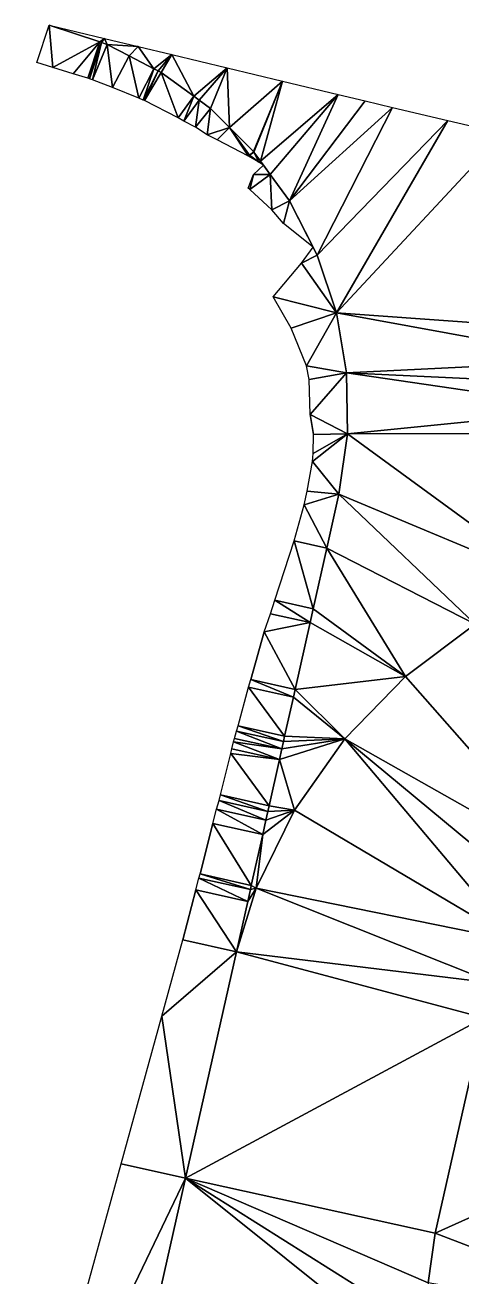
# Model space of a CAD drawing. Header units: metres. Extents: x 1882598 to 1885460, y 3171405 to 3171756.
# Drawn here: x 1884194.31 to 1884202.01, y 3171557.27 to 3171579.34 of the extents above; entities that cross this region are included whole.
import ezdxf

# ---------------------------------------------------------------- set-up
doc = ezdxf.new("R2010")
doc.units = ezdxf.units.M
doc.header["$MEASUREMENT"] = 0
doc.layers.add('TER07_Bassin IA Décaissé - Triangles surfaces projet', color=7, linetype='Continuous', true_color=0x848484)

msp = doc.modelspace()

# ---------------------------------------------------------------- linework, layer by layer
at = {"layer": 'TER07_Bassin IA Décaissé - Triangles surfaces projet', "color": 252, "linetype": 'Continuous', "lineweight": 30, "true_color": 0x848484}
for points in [[(1884194.517, 3171578.678, 150.893), (1884194.738, 3171579.338, 150.429), (1884194.8, 3171578.587, 150.893), (1884194.517, 3171578.678, 150.893)], [(1884195.63, 3171579.04, 150.434), (1884194.738, 3171579.338, 150.429), (1884195.713, 3171579.102, 150.429), (1884195.63, 3171579.04, 150.434)], [(1884194.738, 3171579.338, 150.429), (1884195.63, 3171579.04, 150.434), (1884194.8, 3171578.587, 150.893), (1884194.738, 3171579.338, 150.429)], [(1884194.8, 3171578.587, 150.893), (1884195.63, 3171579.04, 150.434), (1884195.16, 3171578.477, 150.888), (1884194.8, 3171578.587, 150.893)], [(1884195.16, 3171578.477, 150.888), (1884195.63, 3171579.04, 150.434), (1884195.416, 3171578.401, 150.882), (1884195.16, 3171578.477, 150.888)], [(1884195.447, 3171578.392, 150.882), (1884195.416, 3171578.401, 150.882), (1884195.63, 3171579.04, 150.434), (1884195.447, 3171578.392, 150.882)], [(1884195.63, 3171579.04, 150.434), (1884195.661, 3171579.029, 150.433), (1884195.447, 3171578.392, 150.882), (1884195.63, 3171579.04, 150.434)], [(1884195.447, 3171578.392, 150.882), (1884195.661, 3171579.029, 150.433), (1884195.503, 3171578.375, 150.88), (1884195.447, 3171578.392, 150.882)], [(1884195.661, 3171579.029, 150.433), (1884195.757, 3171578.997, 150.434), (1884195.503, 3171578.375, 150.88), (1884195.661, 3171579.029, 150.433)], [(1884195.855, 3171578.235, 150.861), (1884195.503, 3171578.375, 150.88), (1884195.757, 3171578.997, 150.434), (1884195.855, 3171578.235, 150.861)], [(1884195.63, 3171579.04, 150.434), (1884195.713, 3171579.102, 150.429), (1884195.661, 3171579.029, 150.433), (1884195.63, 3171579.04, 150.434)], [(1884195.713, 3171579.102, 150.429), (1884195.757, 3171578.997, 150.434), (1884195.661, 3171579.029, 150.433), (1884195.713, 3171579.102, 150.429)], [(1884196.306, 3171578.959, 150.429), (1884195.757, 3171578.997, 150.434), (1884195.713, 3171579.102, 150.429), (1884196.306, 3171578.959, 150.429)], [(1884196.306, 3171578.959, 150.429), (1884196.145, 3171578.796, 150.439), (1884195.757, 3171578.997, 150.434), (1884196.306, 3171578.959, 150.429)], [(1884195.757, 3171578.997, 150.434), (1884196.145, 3171578.796, 150.439), (1884195.855, 3171578.235, 150.861), (1884195.757, 3171578.997, 150.434)], [(1884196.316, 3171578.05, 150.835), (1884195.855, 3171578.235, 150.861), (1884196.145, 3171578.796, 150.439), (1884196.316, 3171578.05, 150.835)], [(1884196.306, 3171578.959, 150.429), (1884196.584, 3171578.569, 150.445), (1884196.145, 3171578.796, 150.439), (1884196.306, 3171578.959, 150.429)], [(1884196.145, 3171578.796, 150.439), (1884196.584, 3171578.569, 150.445), (1884196.316, 3171578.05, 150.835), (1884196.145, 3171578.796, 150.439)], [(1884196.306, 3171578.959, 150.429), (1884196.898, 3171578.816, 150.429), (1884196.584, 3171578.569, 150.445), (1884196.306, 3171578.959, 150.429)], [(1884196.898, 3171578.816, 150.429), (1884196.66, 3171578.53, 150.444), (1884196.584, 3171578.569, 150.445), (1884196.898, 3171578.816, 150.429)], [(1884196.66, 3171578.53, 150.444), (1884196.898, 3171578.816, 150.429), (1884196.711, 3171578.504, 150.445), (1884196.66, 3171578.53, 150.444)], [(1884197.287, 3171578.082, 150.457), (1884196.711, 3171578.504, 150.445), (1884196.898, 3171578.816, 150.429), (1884197.287, 3171578.082, 150.457)], [(1884197.875, 3171578.582, 150.429), (1884197.287, 3171578.082, 150.457), (1884196.898, 3171578.816, 150.429), (1884197.875, 3171578.582, 150.429)], [(1884196.584, 3171578.569, 150.445), (1884196.395, 3171578.017, 150.829), (1884196.316, 3171578.05, 150.835), (1884196.584, 3171578.569, 150.445)], [(1884196.584, 3171578.569, 150.445), (1884196.66, 3171578.53, 150.444), (1884196.395, 3171578.017, 150.829), (1884196.584, 3171578.569, 150.445)], [(1884197.875, 3171578.582, 150.429), (1884197.38, 3171578.014, 150.457), (1884197.287, 3171578.082, 150.457), (1884197.875, 3171578.582, 150.429)], [(1884197.875, 3171578.582, 150.429), (1884197.578, 3171577.869, 150.461), (1884197.38, 3171578.014, 150.457), (1884197.875, 3171578.582, 150.429)], [(1884197.875, 3171578.582, 150.429), (1884197.914, 3171577.533, 150.471), (1884197.578, 3171577.869, 150.461), (1884197.875, 3171578.582, 150.429)], [(1884198.851, 3171578.348, 150.429), (1884197.914, 3171577.533, 150.471), (1884197.875, 3171578.582, 150.429), (1884198.851, 3171578.348, 150.429)], [(1884196.66, 3171578.53, 150.444), (1884196.419, 3171578.007, 150.828), (1884196.395, 3171578.017, 150.829), (1884196.66, 3171578.53, 150.444)], [(1884196.66, 3171578.53, 150.444), (1884196.711, 3171578.504, 150.445), (1884196.419, 3171578.007, 150.828), (1884196.66, 3171578.53, 150.444)], [(1884196.711, 3171578.504, 150.445), (1884197.008, 3171577.701, 150.772), (1884196.419, 3171578.007, 150.828), (1884196.711, 3171578.504, 150.445)], [(1884196.711, 3171578.504, 150.445), (1884197.287, 3171578.082, 150.457), (1884197.008, 3171577.701, 150.772), (1884196.711, 3171578.504, 150.445)], [(1884198.851, 3171578.348, 150.429), (1884198.337, 3171577.109, 150.484), (1884197.914, 3171577.533, 150.471), (1884198.851, 3171578.348, 150.429)], [(1884198.851, 3171578.348, 150.429), (1884198.344, 3171577.1, 150.485), (1884198.337, 3171577.109, 150.484), (1884198.851, 3171578.348, 150.429)], [(1884198.851, 3171578.348, 150.429), (1884198.46, 3171576.94, 150.486), (1884198.344, 3171577.1, 150.485), (1884198.851, 3171578.348, 150.429)], [(1884198.851, 3171578.348, 150.429), (1884199.828, 3171578.115, 150.43), (1884198.46, 3171576.94, 150.486), (1884198.851, 3171578.348, 150.429)], [(1884198.634, 3171576.702, 150.493), (1884198.46, 3171576.94, 150.486), (1884199.828, 3171578.115, 150.43), (1884198.634, 3171576.702, 150.493)], [(1884199.828, 3171578.115, 150.43), (1884198.97, 3171576.24, 150.521), (1884198.634, 3171576.702, 150.493), (1884199.828, 3171578.115, 150.43)], [(1884199.828, 3171578.115, 150.43), (1884200.307, 3171578.001, 150.43), (1884198.97, 3171576.24, 150.521), (1884199.828, 3171578.115, 150.43)], [(1884197.11, 3171577.646, 150.761), (1884197.008, 3171577.701, 150.772), (1884197.287, 3171578.082, 150.457), (1884197.11, 3171577.646, 150.761)], [(1884197.287, 3171578.082, 150.457), (1884197.38, 3171578.014, 150.457), (1884197.11, 3171577.646, 150.761), (1884197.287, 3171578.082, 150.457)], [(1884197.313, 3171577.54, 150.742), (1884197.11, 3171577.646, 150.761), (1884197.38, 3171578.014, 150.457), (1884197.313, 3171577.54, 150.742)], [(1884197.38, 3171578.014, 150.457), (1884197.578, 3171577.869, 150.461), (1884197.313, 3171577.54, 150.742), (1884197.38, 3171578.014, 150.457)], [(1884200.307, 3171578.001, 150.43), (1884200.787, 3171577.887, 150.43), (1884198.97, 3171576.24, 150.521), (1884200.307, 3171578.001, 150.43)], [(1884199.462, 3171575.285, 150.578), (1884198.97, 3171576.24, 150.521), (1884200.787, 3171577.887, 150.43), (1884199.462, 3171575.285, 150.578)], [(1884201.764, 3171577.656, 150.431), (1884199.462, 3171575.285, 150.578), (1884200.787, 3171577.887, 150.43), (1884201.764, 3171577.656, 150.431)], [(1884197.523, 3171577.403, 150.712), (1884197.313, 3171577.54, 150.742), (1884197.578, 3171577.869, 150.461), (1884197.523, 3171577.403, 150.712)], [(1884197.578, 3171577.869, 150.461), (1884197.914, 3171577.533, 150.471), (1884197.523, 3171577.403, 150.712), (1884197.578, 3171577.869, 150.461)], [(1884199.801, 3171574.265, 150.637), (1884199.462, 3171575.285, 150.578), (1884201.764, 3171577.656, 150.431), (1884199.801, 3171574.265, 150.637)], [(1884201.764, 3171577.656, 150.431), (1884202.741, 3171577.426, 150.432), (1884199.801, 3171574.265, 150.637), (1884201.764, 3171577.656, 150.431)], [(1884197.523, 3171577.403, 150.712), (1884197.914, 3171577.533, 150.471), (1884197.695, 3171577.315, 150.677), (1884197.523, 3171577.403, 150.712)], [(1884198.252, 3171577.03, 150.562), (1884197.695, 3171577.315, 150.677), (1884197.914, 3171577.533, 150.471), (1884198.252, 3171577.03, 150.562)], [(1884197.914, 3171577.533, 150.471), (1884198.269, 3171577.045, 150.547), (1884198.269, 3171577.045, 150.547), (1884197.914, 3171577.533, 150.471)], [(1884198.337, 3171577.109, 150.484), (1884198.269, 3171577.045, 150.547), (1884197.914, 3171577.533, 150.471), (1884198.337, 3171577.109, 150.484)], [(1884197.914, 3171577.533, 150.471), (1884198.269, 3171577.045, 150.547), (1884198.252, 3171577.03, 150.562), (1884197.914, 3171577.533, 150.471)], [(1884202.741, 3171577.426, 150.432), (1884204.556, 3171573.926, 150.695), (1884199.801, 3171574.265, 150.637), (1884202.741, 3171577.426, 150.432)], [(1884198.252, 3171577.03, 150.562), (1884198.269, 3171577.045, 150.547), (1884198.431, 3171576.919, 150.51), (1884198.252, 3171577.03, 150.562)], [(1884198.337, 3171577.109, 150.484), (1884198.344, 3171577.1, 150.485), (1884198.269, 3171577.045, 150.547), (1884198.337, 3171577.109, 150.484)], [(1884198.431, 3171576.919, 150.51), (1884198.269, 3171577.045, 150.547), (1884198.344, 3171577.1, 150.485), (1884198.431, 3171576.919, 150.51)], [(1884198.269, 3171577.045, 150.547), (1884198.269, 3171577.045, 150.547), (1884198.431, 3171576.919, 150.51), (1884198.269, 3171577.045, 150.547)], [(1884198.46, 3171576.94, 150.486), (1884198.431, 3171576.919, 150.51), (1884198.344, 3171577.1, 150.485), (1884198.46, 3171576.94, 150.486)], [(1884198.335, 3171576.702, 150.328), (1884198.511, 3171576.871, 150.488), (1884198.634, 3171576.702, 150.493), (1884198.335, 3171576.702, 150.328)], [(1884198.46, 3171576.94, 150.486), (1884198.511, 3171576.871, 150.488), (1884198.431, 3171576.919, 150.51), (1884198.46, 3171576.94, 150.486)], [(1884198.46, 3171576.94, 150.486), (1884198.634, 3171576.702, 150.493), (1884198.511, 3171576.871, 150.488), (1884198.46, 3171576.94, 150.486)], [(1884198.271, 3171576.437, 150.194), (1884198.241, 3171576.464, 150.187), (1884198.335, 3171576.702, 150.328), (1884198.271, 3171576.437, 150.194)], [(1884198.335, 3171576.702, 150.328), (1884198.634, 3171576.702, 150.493), (1884198.271, 3171576.437, 150.194), (1884198.335, 3171576.702, 150.328)], [(1884198.66, 3171576.079, 150.288), (1884198.271, 3171576.437, 150.194), (1884198.634, 3171576.702, 150.493), (1884198.66, 3171576.079, 150.288)], [(1884198.634, 3171576.702, 150.493), (1884198.97, 3171576.24, 150.521), (1884198.66, 3171576.079, 150.288), (1884198.634, 3171576.702, 150.493)], [(1884198.865, 3171575.843, 150.354), (1884198.66, 3171576.079, 150.288), (1884198.97, 3171576.24, 150.521), (1884198.865, 3171575.843, 150.354)], [(1884198.97, 3171576.24, 150.521), (1884199.391, 3171575.424, 150.57), (1884198.865, 3171575.843, 150.354), (1884198.97, 3171576.24, 150.521)], [(1884198.97, 3171576.24, 150.521), (1884199.462, 3171575.285, 150.578), (1884199.391, 3171575.424, 150.57), (1884198.97, 3171576.24, 150.521)], [(1884199.391, 3171575.424, 150.57), (1884199.462, 3171575.285, 150.578), (1884199.183, 3171575.139, 150.788), (1884199.391, 3171575.424, 150.57)], [(1884199.801, 3171574.265, 150.637), (1884199.183, 3171575.139, 150.788), (1884199.462, 3171575.285, 150.578), (1884199.801, 3171574.265, 150.637)], [(1884199.801, 3171574.265, 150.637), (1884198.684, 3171574.547, 151.25), (1884199.183, 3171575.139, 150.788), (1884199.801, 3171574.265, 150.637)], [(1884198.684, 3171574.547, 151.25), (1884199.801, 3171574.265, 150.637), (1884199.001, 3171573.993, 151.2), (1884198.684, 3171574.547, 151.25)], [(1884199.27, 3171573.331, 151.136), (1884199.001, 3171573.993, 151.2), (1884199.801, 3171574.265, 150.637), (1884199.27, 3171573.331, 151.136)], [(1884199.27, 3171573.331, 151.136), (1884199.801, 3171574.265, 150.637), (1884199.979, 3171573.206, 150.697), (1884199.27, 3171573.331, 151.136)], [(1884204.4, 3171573.428, 150.724), (1884199.801, 3171574.265, 150.637), (1884204.556, 3171573.926, 150.695), (1884204.4, 3171573.428, 150.724)], [(1884199.979, 3171573.206, 150.697), (1884199.801, 3171574.265, 150.637), (1884204.4, 3171573.428, 150.724), (1884199.979, 3171573.206, 150.697)], [(1884199.27, 3171573.331, 151.136), (1884199.979, 3171573.206, 150.697), (1884199.316, 3171573.09, 151.146), (1884199.27, 3171573.331, 151.136)], [(1884199.979, 3171573.206, 150.697), (1884204.4, 3171573.428, 150.724), (1884204.337, 3171573, 150.747), (1884199.979, 3171573.206, 150.697)], [(1884199.336, 3171572.477, 151.172), (1884199.316, 3171573.09, 151.146), (1884199.979, 3171573.206, 150.697), (1884199.336, 3171572.477, 151.172)], [(1884199.336, 3171572.477, 151.172), (1884199.979, 3171573.206, 150.697), (1884199.992, 3171572.131, 150.758), (1884199.336, 3171572.477, 151.172)], [(1884204.346, 3171572.568, 150.771), (1884199.979, 3171573.206, 150.697), (1884204.337, 3171573, 150.747), (1884204.346, 3171572.568, 150.771)], [(1884199.992, 3171572.131, 150.758), (1884199.979, 3171573.206, 150.697), (1884204.346, 3171572.568, 150.771), (1884199.992, 3171572.131, 150.758)], [(1884199.336, 3171572.477, 151.172), (1884199.395, 3171572.121, 151.156), (1884199.395, 3171572.121, 151.156), (1884199.336, 3171572.477, 151.172)], [(1884199.336, 3171572.477, 151.172), (1884199.992, 3171572.131, 150.758), (1884199.395, 3171572.121, 151.156), (1884199.336, 3171572.477, 151.172)], [(1884199.992, 3171572.131, 150.758), (1884204.346, 3171572.568, 150.771), (1884204.426, 3171572.144, 150.794), (1884199.992, 3171572.131, 150.758)], [(1884199.992, 3171572.131, 150.758), (1884204.426, 3171572.144, 150.794), (1884203.605, 3171569.497, 150.959), (1884199.992, 3171572.131, 150.758)], [(1884199.392, 3171571.785, 151.145), (1884199.992, 3171572.131, 150.758), (1884199.376, 3171571.643, 151.15), (1884199.392, 3171571.785, 151.145)], [(1884199.376, 3171571.643, 151.15), (1884199.992, 3171572.131, 150.758), (1884199.839, 3171571.068, 150.817), (1884199.376, 3171571.643, 151.15)], [(1884199.395, 3171572.121, 151.156), (1884199.992, 3171572.131, 150.758), (1884199.392, 3171571.785, 151.145), (1884199.395, 3171572.121, 151.156)], [(1884203.605, 3171569.497, 150.959), (1884199.839, 3171571.068, 150.817), (1884199.992, 3171572.131, 150.758), (1884203.605, 3171569.497, 150.959)], [(1884199.376, 3171571.643, 151.15), (1884199.839, 3171571.068, 150.817), (1884199.286, 3171571.124, 151.188), (1884199.376, 3171571.643, 151.15)], [(1884199.286, 3171571.124, 151.188), (1884199.839, 3171571.068, 150.817), (1884199.228, 3171570.882, 151.205), (1884199.286, 3171571.124, 151.188)], [(1884199.228, 3171570.882, 151.205), (1884199.839, 3171571.068, 150.817), (1884199.628, 3171570.12, 150.869), (1884199.228, 3171570.882, 151.205)], [(1884199.839, 3171571.068, 150.817), (1884202.247, 3171568.78, 150.959), (1884199.628, 3171570.12, 150.869), (1884199.839, 3171571.068, 150.817)], [(1884203.605, 3171569.497, 150.959), (1884202.247, 3171568.78, 150.959), (1884199.839, 3171571.068, 150.817), (1884203.605, 3171569.497, 150.959)], [(1884199.054, 3171570.248, 151.261), (1884199.228, 3171570.882, 151.205), (1884199.628, 3171570.12, 150.869), (1884199.054, 3171570.248, 151.261)], [(1884199.054, 3171570.248, 151.261), (1884199.388, 3171569.048, 150.893), (1884198.713, 3171569.199, 151.354), (1884199.054, 3171570.248, 151.261)], [(1884199.054, 3171570.248, 151.261), (1884199.628, 3171570.12, 150.869), (1884199.388, 3171569.048, 150.893), (1884199.054, 3171570.248, 151.261)], [(1884199.388, 3171569.048, 150.893), (1884199.628, 3171570.12, 150.869), (1884201.017, 3171567.859, 150.959), (1884199.388, 3171569.048, 150.893)], [(1884199.628, 3171570.12, 150.869), (1884202.247, 3171568.78, 150.959), (1884201.017, 3171567.859, 150.959), (1884199.628, 3171570.12, 150.869)], [(1884199.334, 3171568.807, 150.899), (1884198.637, 3171568.962, 151.375), (1884198.713, 3171569.199, 151.354), (1884199.334, 3171568.807, 150.899)], [(1884199.334, 3171568.807, 150.899), (1884198.713, 3171569.199, 151.354), (1884199.388, 3171569.048, 150.893), (1884199.334, 3171568.807, 150.899)], [(1884198.528, 3171568.641, 151.404), (1884198.637, 3171568.962, 151.375), (1884199.334, 3171568.807, 150.899), (1884198.528, 3171568.641, 151.404)], [(1884201.017, 3171567.859, 150.959), (1884199.334, 3171568.807, 150.899), (1884199.388, 3171569.048, 150.893), (1884201.017, 3171567.859, 150.959)], [(1884198.528, 3171568.641, 151.404), (1884198.292, 3171567.802, 151.447), (1884198.292, 3171567.802, 151.447), (1884198.528, 3171568.641, 151.404)], [(1884199.071, 3171567.627, 150.915), (1884198.292, 3171567.802, 151.447), (1884198.528, 3171568.641, 151.404), (1884199.071, 3171567.627, 150.915)], [(1884199.071, 3171567.627, 150.915), (1884198.528, 3171568.641, 151.404), (1884199.334, 3171568.807, 150.899), (1884199.071, 3171567.627, 150.915)], [(1884199.071, 3171567.627, 150.915), (1884199.334, 3171568.807, 150.899), (1884201.017, 3171567.859, 150.959), (1884199.071, 3171567.627, 150.915)], [(1884204.002, 3171564.465, 150.879), (1884201.017, 3171567.859, 150.959), (1884202.247, 3171568.78, 150.959), (1884204.002, 3171564.465, 150.879)], [(1884198.252, 3171567.669, 151.453), (1884198.292, 3171567.802, 151.447), (1884199.041, 3171567.493, 150.915), (1884198.252, 3171567.669, 151.453)], [(1884199.071, 3171567.627, 150.915), (1884199.041, 3171567.493, 150.915), (1884198.292, 3171567.802, 151.447), (1884199.071, 3171567.627, 150.915)], [(1884201.017, 3171567.859, 150.959), (1884199.947, 3171566.758, 150.959), (1884199.071, 3171567.627, 150.915), (1884201.017, 3171567.859, 150.959)], [(1884199.947, 3171566.758, 150.959), (1884201.017, 3171567.859, 150.959), (1884204.002, 3171564.465, 150.879), (1884199.947, 3171566.758, 150.959)], [(1884198.252, 3171567.669, 151.453), (1884198.886, 3171566.802, 150.929), (1884198.068, 3171566.985, 151.488), (1884198.252, 3171567.669, 151.453)], [(1884198.252, 3171567.669, 151.453), (1884199.041, 3171567.493, 150.915), (1884198.886, 3171566.802, 150.929), (1884198.252, 3171567.669, 151.453)], [(1884199.071, 3171567.627, 150.915), (1884199.947, 3171566.758, 150.959), (1884199.041, 3171567.493, 150.915), (1884199.071, 3171567.627, 150.915)], [(1884199.041, 3171567.493, 150.915), (1884199.947, 3171566.758, 150.959), (1884198.886, 3171566.802, 150.929), (1884199.041, 3171567.493, 150.915)], [(1884198.04, 3171566.895, 151.493), (1884198.837, 3171566.579, 150.929), (1884198.002, 3171566.766, 151.499), (1884198.04, 3171566.895, 151.493)], [(1884198.866, 3171566.71, 150.929), (1884198.04, 3171566.895, 151.493), (1884198.068, 3171566.985, 151.488), (1884198.866, 3171566.71, 150.929)], [(1884198.837, 3171566.579, 150.929), (1884198.04, 3171566.895, 151.493), (1884198.866, 3171566.71, 150.929), (1884198.837, 3171566.579, 150.929)], [(1884198.866, 3171566.71, 150.929), (1884198.068, 3171566.985, 151.488), (1884198.886, 3171566.802, 150.929), (1884198.866, 3171566.71, 150.929)], [(1884197.983, 3171566.704, 151.502), (1884198.796, 3171566.395, 150.929), (1884197.954, 3171566.583, 151.504), (1884197.983, 3171566.704, 151.502)], [(1884198.002, 3171566.766, 151.499), (1884198.837, 3171566.579, 150.929), (1884197.983, 3171566.704, 151.502), (1884198.002, 3171566.766, 151.499)], [(1884198.796, 3171566.395, 150.929), (1884197.983, 3171566.704, 151.502), (1884198.837, 3171566.579, 150.929), (1884198.796, 3171566.395, 150.929)], [(1884199.947, 3171566.758, 150.959), (1884199.062, 3171565.502, 150.959), (1884198.796, 3171566.395, 150.929), (1884199.947, 3171566.758, 150.959)], [(1884199.947, 3171566.758, 150.959), (1884198.796, 3171566.395, 150.929), (1884198.837, 3171566.579, 150.929), (1884199.947, 3171566.758, 150.959)], [(1884198.837, 3171566.579, 150.929), (1884198.866, 3171566.71, 150.929), (1884199.947, 3171566.758, 150.959), (1884198.837, 3171566.579, 150.929)], [(1884198.886, 3171566.802, 150.929), (1884199.947, 3171566.758, 150.959), (1884198.866, 3171566.71, 150.929), (1884198.886, 3171566.802, 150.929)], [(1884202.949, 3171563.196, 150.879), (1884199.062, 3171565.502, 150.959), (1884199.947, 3171566.758, 150.959), (1884202.949, 3171563.196, 150.879)], [(1884202.949, 3171563.196, 150.879), (1884199.947, 3171566.758, 150.959), (1884203.425, 3171563.872, 150.879), (1884202.949, 3171563.196, 150.879)], [(1884203.425, 3171563.872, 150.879), (1884199.947, 3171566.758, 150.959), (1884204.002, 3171564.465, 150.879), (1884203.425, 3171563.872, 150.879)], [(1884197.936, 3171566.499, 151.505), (1884198.613, 3171565.579, 150.942), (1884197.756, 3171565.77, 151.527), (1884197.936, 3171566.499, 151.505)], [(1884197.954, 3171566.583, 151.504), (1884198.796, 3171566.395, 150.929), (1884197.936, 3171566.499, 151.505), (1884197.954, 3171566.583, 151.504)], [(1884198.796, 3171566.395, 150.929), (1884198.613, 3171565.579, 150.942), (1884197.936, 3171566.499, 151.505), (1884198.796, 3171566.395, 150.929)], [(1884199.062, 3171565.502, 150.959), (1884198.613, 3171565.579, 150.942), (1884198.796, 3171566.395, 150.929), (1884199.062, 3171565.502, 150.959)], [(1884197.756, 3171565.77, 151.527), (1884198.591, 3171565.48, 150.942), (1884197.73, 3171565.673, 151.531), (1884197.756, 3171565.77, 151.527)], [(1884198.613, 3171565.579, 150.942), (1884198.591, 3171565.48, 150.942), (1884197.756, 3171565.77, 151.527), (1884198.613, 3171565.579, 150.942)], [(1884197.688, 3171565.517, 151.535), (1884197.73, 3171565.673, 151.531), (1884198.556, 3171565.323, 150.942), (1884197.688, 3171565.517, 151.535)], [(1884198.556, 3171565.323, 150.942), (1884197.73, 3171565.673, 151.531), (1884198.591, 3171565.48, 150.942), (1884198.556, 3171565.323, 150.942)], [(1884199.062, 3171565.502, 150.959), (1884198.591, 3171565.48, 150.942), (1884198.613, 3171565.579, 150.942), (1884199.062, 3171565.502, 150.959)], [(1884198.5, 3171565.071, 150.943), (1884197.621, 3171565.267, 151.543), (1884197.688, 3171565.517, 151.535), (1884198.5, 3171565.071, 150.943)], [(1884198.5, 3171565.071, 150.943), (1884197.688, 3171565.517, 151.535), (1884198.556, 3171565.323, 150.942), (1884198.5, 3171565.071, 150.943)], [(1884198.384, 3171564.124, 150.959), (1884199.062, 3171565.502, 150.959), (1884202.949, 3171563.196, 150.879), (1884198.384, 3171564.124, 150.959)], [(1884198.384, 3171564.124, 150.959), (1884198.5, 3171565.071, 150.943), (1884199.062, 3171565.502, 150.959), (1884198.384, 3171564.124, 150.959)], [(1884198.5, 3171565.071, 150.943), (1884198.556, 3171565.323, 150.942), (1884199.062, 3171565.502, 150.959), (1884198.5, 3171565.071, 150.943)], [(1884199.062, 3171565.502, 150.959), (1884198.556, 3171565.323, 150.942), (1884198.591, 3171565.48, 150.942), (1884199.062, 3171565.502, 150.959)], [(1884197.397, 3171564.376, 151.571), (1884197.621, 3171565.267, 151.543), (1884197.621, 3171565.267, 151.543), (1884197.397, 3171564.376, 151.571)], [(1884197.397, 3171564.376, 151.571), (1884197.621, 3171565.267, 151.543), (1884198.299, 3171564.174, 150.954), (1884197.397, 3171564.376, 151.571)], [(1884198.299, 3171564.174, 150.954), (1884197.621, 3171565.267, 151.543), (1884198.5, 3171565.071, 150.943), (1884198.299, 3171564.174, 150.954)], [(1884198.384, 3171564.124, 150.959), (1884198.299, 3171564.174, 150.954), (1884198.5, 3171565.071, 150.943), (1884198.384, 3171564.124, 150.959)], [(1884197.377, 3171564.303, 151.573), (1884198.236, 3171563.893, 150.954), (1884197.322, 3171564.097, 151.579), (1884197.377, 3171564.303, 151.573)], [(1884197.377, 3171564.303, 151.573), (1884197.397, 3171564.376, 151.571), (1884198.283, 3171564.1, 150.954), (1884197.377, 3171564.303, 151.573)], [(1884198.283, 3171564.1, 150.954), (1884198.236, 3171563.893, 150.954), (1884197.377, 3171564.303, 151.573), (1884198.283, 3171564.1, 150.954)], [(1884198.283, 3171564.1, 150.954), (1884197.397, 3171564.376, 151.571), (1884198.299, 3171564.174, 150.954), (1884198.283, 3171564.1, 150.954)], [(1884198.038, 3171563.005, 150.959), (1884197.09, 3171563.217, 151.606), (1884197.322, 3171564.097, 151.579), (1884198.038, 3171563.005, 150.959)], [(1884197.322, 3171564.097, 151.579), (1884197.322, 3171564.097, 151.579), (1884197.09, 3171563.217, 151.606), (1884197.322, 3171564.097, 151.579)], [(1884198.038, 3171563.005, 150.959), (1884197.322, 3171564.097, 151.579), (1884198.236, 3171563.893, 150.954), (1884198.038, 3171563.005, 150.959)], [(1884198.038, 3171563.005, 150.959), (1884198.384, 3171564.124, 150.959), (1884202.584, 3171562.454, 150.879), (1884198.038, 3171563.005, 150.959)], [(1884198.038, 3171563.005, 150.959), (1884198.236, 3171563.893, 150.954), (1884198.384, 3171564.124, 150.959), (1884198.038, 3171563.005, 150.959)], [(1884198.236, 3171563.893, 150.954), (1884198.283, 3171564.1, 150.954), (1884198.384, 3171564.124, 150.959), (1884198.236, 3171563.893, 150.954)], [(1884198.384, 3171564.124, 150.959), (1884198.283, 3171564.1, 150.954), (1884198.299, 3171564.174, 150.954), (1884198.384, 3171564.124, 150.959)], [(1884202.584, 3171562.454, 150.879), (1884198.384, 3171564.124, 150.959), (1884202.949, 3171563.196, 150.879), (1884202.584, 3171562.454, 150.879)], [(1884196.723, 3171561.868, 151.648), (1884197.09, 3171563.217, 151.606), (1884198.038, 3171563.005, 150.959), (1884196.723, 3171561.868, 151.648)], [(1884198.038, 3171563.005, 150.959), (1884197.14, 3171559.015, 150.959), (1884196.723, 3171561.868, 151.648), (1884198.038, 3171563.005, 150.959)], [(1884198.038, 3171563.005, 150.959), (1884202.395, 3171561.843, 150.879), (1884197.14, 3171559.015, 150.959), (1884198.038, 3171563.005, 150.959)], [(1884202.395, 3171561.843, 150.879), (1884198.038, 3171563.005, 150.959), (1884202.584, 3171562.454, 150.879), (1884202.395, 3171561.843, 150.879)], [(1884196.723, 3171561.868, 151.648), (1884197.14, 3171559.015, 150.959), (1884196.006, 3171559.27, 151.734), (1884196.723, 3171561.868, 151.648)], [(1884197.14, 3171559.015, 150.959), (1884202.395, 3171561.843, 150.879), (1884201.541, 3171558.045, 150.879), (1884197.14, 3171559.015, 150.959)], [(1884201.541, 3171558.045, 150.879), (1884202.395, 3171561.843, 150.879), (1884206.739, 3171560.386, 148.6), (1884201.541, 3171558.045, 150.879)], [(1884205.841, 3171556.393, 148.6), (1884201.541, 3171558.045, 150.879), (1884206.739, 3171560.386, 148.6), (1884205.841, 3171556.393, 148.6)], [(1884196.006, 3171559.27, 151.734), (1884197.14, 3171559.015, 150.959), (1884194.311, 3171553.122, 151.937), (1884196.006, 3171559.27, 151.734)], [(1884197.14, 3171559.015, 150.959), (1884195.384, 3171551.21, 150.959), (1884194.311, 3171553.122, 151.937), (1884197.14, 3171559.015, 150.959)], [(1884195.384, 3171551.21, 150.959), (1884197.14, 3171559.015, 150.959), (1884201.575, 3171555.461, 150.819), (1884195.384, 3171551.21, 150.959)], [(1884201.575, 3171555.461, 150.819), (1884197.14, 3171559.015, 150.959), (1884201.428, 3171556.31, 150.839), (1884201.575, 3171555.461, 150.819)], [(1884201.428, 3171556.31, 150.839), (1884197.14, 3171559.015, 150.959), (1884201.415, 3171557.172, 150.859), (1884201.428, 3171556.31, 150.839)], [(1884201.415, 3171557.172, 150.859), (1884197.14, 3171559.015, 150.959), (1884201.541, 3171558.045, 150.879), (1884201.415, 3171557.172, 150.859)], [(1884201.541, 3171558.045, 150.879), (1884205.841, 3171556.393, 148.6), (1884201.415, 3171557.172, 150.859), (1884201.541, 3171558.045, 150.879)]]:
    msp.add_3dface(points, dxfattribs=at)

doc.saveas('drawing.dxf')
